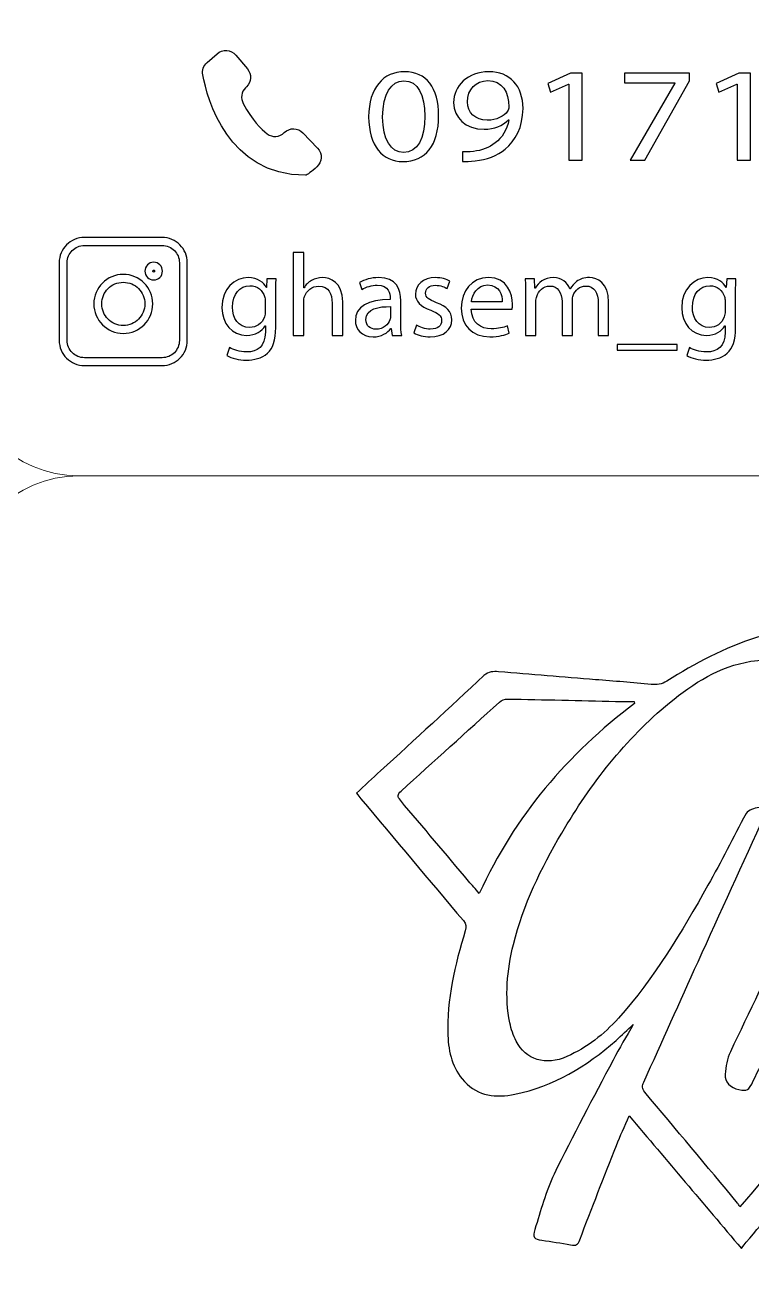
# Model space of a CAD drawing. Header units: millimetres. Extents: x -576 to 618, y 160 to 343.
# Drawn here: x 181.35 to 199.9, y 282.68 to 314.8 of the extents above; entities that cross this region are included whole.
import ezdxf

# ---------------------------------------------------------------- set-up
doc = ezdxf.new("R2010")
doc.units = ezdxf.units.MM
doc.header["$MEASUREMENT"] = 0
doc.layers.add('Layer 1', color=7, linetype='Continuous')

msp = doc.modelspace()

# ---------------------------------------------------------------- linework, layer by layer
at = {"layer": 'Layer 1', "color": 250, "lineweight": 18}
for points in [[(182.7217, 343.1001), (182.7217, 343.1001), (216.5517, 343.1001), (216.5517, 343.1001), (218.1957, 343.1001), (219.5367, 341.7591), (219.5367, 340.1151), (219.5367, 340.1151), (219.5367, 306.2851), (219.5367, 306.2851), (219.5367, 304.6411), (218.1957, 303.3001), (216.5517, 303.3001), (216.5517, 303.3001), (182.7217, 303.3001), (182.7217, 303.3001), (181.0777, 303.3001), (179.7367, 304.6411), (179.7367, 306.2851), (179.7367, 306.2851), (179.7367, 340.1151), (179.7367, 340.1151), (179.7367, 341.7591), (181.0777, 343.1001), (182.7217, 343.1001)], [(182.7217, 303.3001), (182.7217, 303.3001), (216.5517, 303.3001), (216.5517, 303.3001), (218.1957, 303.3001), (219.5367, 301.9591), (219.5367, 300.3151), (219.5367, 300.3151), (219.5367, 266.4851), (219.5367, 266.4851), (219.5367, 264.8411), (218.1957, 263.5001), (216.5517, 263.5001), (216.5517, 263.5001), (182.7217, 263.5001), (182.7217, 263.5001), (181.0777, 263.5001), (179.7367, 264.8411), (179.7367, 266.4851), (179.7367, 266.4851), (179.7367, 300.3151), (179.7367, 300.3151), (179.7367, 301.9591), (181.0777, 303.3001), (182.7217, 303.3001)]]:
    msp.add_open_spline(points, degree=3, knots=[0, 0, 0, 0, 0.125, 0.125, 0.125, 0.25, 0.25, 0.25, 0.375, 0.375, 0.375, 0.5, 0.5, 0.5, 0.625, 0.625, 0.625, 0.75, 0.75, 0.75, 0.875, 0.875, 0.875, 1, 1, 1, 1], dxfattribs=at)
at = {"layer": 'Layer 1', "color": 230}
for points, knots in [([(186.9781, 313.2016), (186.9781, 313.2016), (187.0074, 313.2304), (187.0074, 313.2304), (187.1313, 313.3527), (187.1407, 313.5498), (187.028, 313.6828), (187.028, 313.6828), (186.7285, 314.0381), (186.7285, 314.0381), (186.6077, 314.1811), (186.3934, 314.1967), (186.2533, 314.0734), (186.2533, 314.0734), (185.9956, 313.8463), (185.9956, 313.8463), (185.907, 313.7683), (185.8667, 313.65), (185.8886, 313.5337), (186.005, 312.909), (186.526, 310.972), (188.5057, 310.972), (188.5503, 310.972), (188.6779, 311.0753), (188.7984, 311.1824), (188.9394, 311.3084), (188.9488, 311.5253), (188.8187, 311.6619), (188.8187, 311.6619), (188.4455, 312.0541), (188.4455, 312.0541), (188.3166, 312.1898), (188.101, 312.1927), (187.9684, 312.06), (187.8502, 311.9417), (187.6639, 311.9284), (187.531, 312.0295), (187.3709, 312.1511), (187.1534, 312.3779), (186.921, 312.7998), (186.8486, 312.9312), (186.8714, 313.0966), (186.9781, 313.2016)], [0, 0, 0, 0, 0.0714286, 0.0714286, 0.0714286, 0.1428571, 0.1428571, 0.1428571, 0.2142857, 0.2142857, 0.2142857, 0.2857143, 0.2857143, 0.2857143, 0.3571429, 0.3571429, 0.3571429, 0.4285714, 0.4285714, 0.4285714, 0.5, 0.5, 0.5, 0.5714286, 0.5714286, 0.5714286, 0.6428571, 0.6428571, 0.6428571, 0.7142857, 0.7142857, 0.7142857, 0.7857143, 0.7857143, 0.7857143, 0.8571429, 0.8571429, 0.8571429, 0.9285714, 0.9285714, 0.9285714, 1, 1, 1, 1]), ([(191.9079, 312.4904), (191.9079, 311.7363), (191.5759, 311.3197), (190.9924, 311.3197), (190.478, 311.3197), (190.1295, 311.7259), (190.1213, 312.4601), (190.1213, 313.2039), (190.5023, 313.6136), (191.0371, 313.6136), (191.5922, 313.6136), (191.9079, 313.1971), (191.9079, 312.4904)], [0, 0, 0, 0, 0.25, 0.25, 0.25, 0.5, 0.5, 0.5, 0.75, 0.75, 0.75, 1, 1, 1, 1]), ([(192.5126, 311.569), (192.5897, 311.5621), (192.6789, 311.569), (192.8003, 311.579), (193.0068, 311.6034), (193.2015, 311.6748), (193.3513, 311.7943), (193.5258, 311.9275), (193.6512, 312.1219), (193.6998, 312.3846), (193.6998, 312.3846), (193.6877, 312.3846), (193.6877, 312.3846), (193.5419, 312.2345), (193.3314, 312.1459), (193.0677, 312.1459), (192.5937, 312.1459), (192.2898, 312.4464), (192.2898, 312.8251), (192.2898, 313.2448), (192.6505, 313.6136), (193.1894, 313.6136), (193.7282, 313.6136), (194.0605, 313.2448), (194.0605, 312.6785), (194.0605, 312.1902), (193.8658, 311.8489), (193.6066, 311.6373), (193.4041, 311.4701), (193.1245, 311.3677), (192.8408, 311.3403), (192.7114, 311.3232), (192.5978, 311.3197), (192.5126, 311.3232), (192.5126, 311.3232), (192.5126, 311.569), (192.5126, 311.569)], [0, 0, 0, 0, 0.0833333, 0.0833333, 0.0833333, 0.1666667, 0.1666667, 0.1666667, 0.25, 0.25, 0.25, 0.3333333, 0.3333333, 0.3333333, 0.4166667, 0.4166667, 0.4166667, 0.5, 0.5, 0.5, 0.5833333, 0.5833333, 0.5833333, 0.6666667, 0.6666667, 0.6666667, 0.75, 0.75, 0.75, 0.8333333, 0.8333333, 0.8333333, 0.9166667, 0.9166667, 0.9166667, 1, 1, 1, 1]), ([(195.2281, 313.2961), (195.2281, 313.2961), (195.22, 313.2961), (195.22, 313.2961), (195.22, 313.2961), (194.7623, 313.088), (194.7623, 313.088), (194.7623, 313.088), (194.6933, 313.3167), (194.6933, 313.3167), (194.6933, 313.3167), (195.2686, 313.576), (195.2686, 313.576), (195.2686, 313.576), (195.5725, 313.576), (195.5725, 313.576), (195.5725, 313.576), (195.5725, 311.3573), (195.5725, 311.3573), (195.5725, 311.3573), (195.2281, 311.3573), (195.2281, 311.3573), (195.2281, 311.3573), (195.2281, 313.2961), (195.2281, 313.2961)], [0, 0, 0, 0, 0.125, 0.125, 0.125, 0.25, 0.25, 0.25, 0.375, 0.375, 0.375, 0.5, 0.5, 0.5, 0.625, 0.625, 0.625, 0.75, 0.75, 0.75, 0.875, 0.875, 0.875, 1, 1, 1, 1]), ([(198.3124, 313.5761), (198.3124, 313.5761), (198.3124, 313.378), (198.3124, 313.378), (198.3124, 313.378), (197.1657, 311.3574), (197.1657, 311.3574), (197.1657, 311.3574), (196.7972, 311.3574), (196.7972, 311.3574), (196.7972, 311.3574), (197.9397, 313.3203), (197.9397, 313.3203), (197.9397, 313.3203), (197.9397, 313.3269), (197.9397, 313.3269), (197.9397, 313.3269), (196.6512, 313.3269), (196.6512, 313.3269), (196.6512, 313.3269), (196.6512, 313.5761), (196.6512, 313.5761), (196.6512, 313.5761), (198.3124, 313.5761), (198.3124, 313.5761)], [0, 0, 0, 0, 0.125, 0.125, 0.125, 0.25, 0.25, 0.25, 0.375, 0.375, 0.375, 0.5, 0.5, 0.5, 0.625, 0.625, 0.625, 0.75, 0.75, 0.75, 0.875, 0.875, 0.875, 1, 1, 1, 1]), ([(199.5246, 313.2961), (199.5246, 313.2961), (199.5164, 313.2961), (199.5164, 313.2961), (199.5164, 313.2961), (199.0587, 313.088), (199.0587, 313.088), (199.0587, 313.088), (198.9899, 313.3167), (198.9899, 313.3167), (198.9899, 313.3167), (199.5652, 313.576), (199.5652, 313.576), (199.5652, 313.576), (199.8691, 313.576), (199.8691, 313.576), (199.8691, 313.576), (199.8691, 311.3573), (199.8691, 311.3573), (199.8691, 311.3573), (199.5246, 311.3573), (199.5246, 311.3573), (199.5246, 311.3573), (199.5246, 313.2961), (199.5246, 313.2961)], [0, 0, 0, 0, 0.125, 0.125, 0.125, 0.25, 0.25, 0.25, 0.375, 0.375, 0.375, 0.5, 0.5, 0.5, 0.625, 0.625, 0.625, 0.75, 0.75, 0.75, 0.875, 0.875, 0.875, 1, 1, 1, 1]), ([(190.478, 312.4564), (190.478, 311.8795), (190.6885, 311.5521), (191.0128, 311.5521), (191.3772, 311.5521), (191.5516, 311.9103), (191.5516, 312.4769), (191.5516, 313.023), (191.3856, 313.3814), (191.0168, 313.3814), (190.7048, 313.3814), (190.478, 313.0607), (190.478, 312.4564)], [0, 0, 0, 0, 0.25, 0.25, 0.25, 0.5, 0.5, 0.5, 0.75, 0.75, 0.75, 1, 1, 1, 1]), ([(192.6425, 312.8457), (192.6425, 312.569), (192.8408, 312.3746), (193.1488, 312.3746), (193.3879, 312.3746), (193.5744, 312.4736), (193.6674, 312.6064), (193.6877, 312.6339), (193.6998, 312.6682), (193.6998, 312.716), (193.6998, 313.0947), (193.5339, 313.3852), (193.161, 313.3852), (192.8571, 313.3852), (192.6425, 313.1596), (192.6425, 312.8457)], [0, 0, 0, 0, 0.2, 0.2, 0.2, 0.4, 0.4, 0.4, 0.6, 0.6, 0.6, 0.8, 0.8, 0.8, 1, 1, 1, 1]), ([(184.8485, 306.1125), (184.8485, 306.1125), (182.8676, 306.1125), (182.8676, 306.1125), (182.6899, 306.1125), (182.5287, 306.1848), (182.4122, 306.3012), (182.2952, 306.4178), (182.223, 306.579), (182.223, 306.7569), (182.223, 306.7569), (182.223, 308.7382), (182.223, 308.7382), (182.223, 308.916), (182.2951, 309.077), (182.4117, 309.1937), (182.5288, 309.3107), (182.6899, 309.3829), (182.8676, 309.3829), (182.8676, 309.3829), (184.8485, 309.3829), (184.8485, 309.3829), (185.0263, 309.3829), (185.1874, 309.3107), (185.304, 309.1941), (185.421, 309.077), (185.4932, 308.916), (185.4932, 308.7382), (185.4932, 308.7382), (185.4932, 306.7569), (185.4932, 306.7569), (185.4932, 306.579), (185.4209, 306.4178), (185.3044, 306.3012), (185.1874, 306.1848), (185.0263, 306.1125), (184.8485, 306.1125)], [0, 0, 0, 0, 0.0833333, 0.0833333, 0.0833333, 0.1666667, 0.1666667, 0.1666667, 0.25, 0.25, 0.25, 0.3333333, 0.3333333, 0.3333333, 0.4166667, 0.4166667, 0.4166667, 0.5, 0.5, 0.5, 0.5833333, 0.5833333, 0.5833333, 0.6666667, 0.6666667, 0.6666667, 0.75, 0.75, 0.75, 0.8333333, 0.8333333, 0.8333333, 0.9166667, 0.9166667, 0.9166667, 1, 1, 1, 1]), ([(182.8676, 306.3142), (182.8676, 306.3142), (184.8485, 306.3142), (184.8485, 306.3142), (184.9711, 306.3142), (185.082, 306.3637), (185.162, 306.4436), (185.2419, 306.5239), (185.2915, 306.6346), (185.2915, 306.7569), (185.2915, 306.7569), (185.2915, 308.7382), (185.2915, 308.7382), (185.2915, 308.8608), (185.242, 308.9717), (185.1621, 309.0517), (185.082, 309.1317), (184.9711, 309.1812), (184.8485, 309.1812), (184.8485, 309.1812), (182.8676, 309.1812), (182.8676, 309.1812), (182.745, 309.1812), (182.6341, 309.1317), (182.5541, 309.0517), (182.4741, 308.9717), (182.4246, 308.8608), (182.4246, 308.7382), (182.4246, 308.7382), (182.4246, 306.7569), (182.4246, 306.7569), (182.4246, 306.6346), (182.4742, 306.5239), (182.5544, 306.4438), (182.6341, 306.3637), (182.745, 306.3142), (182.8676, 306.3142)], [0, 0, 0, 0, 0.0833333, 0.0833333, 0.0833333, 0.1666667, 0.1666667, 0.1666667, 0.25, 0.25, 0.25, 0.3333333, 0.3333333, 0.3333333, 0.4166667, 0.4166667, 0.4166667, 0.5, 0.5, 0.5, 0.5833333, 0.5833333, 0.5833333, 0.6666667, 0.6666667, 0.6666667, 0.75, 0.75, 0.75, 0.8333333, 0.8333333, 0.8333333, 0.9166667, 0.9166667, 0.9166667, 1, 1, 1, 1]), ([(188.1963, 309.0023), (188.1963, 309.0023), (188.4662, 309.0023), (188.4662, 309.0023), (188.4662, 309.0023), (188.4662, 308.099), (188.4662, 308.099), (188.4662, 308.099), (188.4721, 308.099), (188.4721, 308.099), (188.5152, 308.1742), (188.5826, 308.2401), (188.6653, 308.2847), (188.7451, 308.3296), (188.84, 308.3592), (188.9414, 308.3592), (189.1407, 308.3592), (189.4597, 308.2401), (189.4597, 307.7405), (189.4597, 307.7405), (189.4597, 306.8794), (189.4597, 306.8794), (189.4597, 306.8794), (189.1897, 306.8794), (189.1897, 306.8794), (189.1897, 306.8794), (189.1897, 307.7106), (189.1897, 307.7106), (189.1897, 307.9436), (189.1008, 308.1411), (188.8462, 308.1411), (188.6715, 308.1411), (188.5336, 308.0214), (188.4846, 307.8778), (188.4694, 307.8423), (188.4662, 307.8032), (188.4662, 307.7524), (188.4662, 307.7524), (188.4662, 306.8794), (188.4662, 306.8794), (188.4662, 306.8794), (188.1963, 306.8794), (188.1963, 306.8794), (188.1963, 306.8794), (188.1963, 309.0023), (188.1963, 309.0023)], [0, 0, 0, 0, 0.0666667, 0.0666667, 0.0666667, 0.1333333, 0.1333333, 0.1333333, 0.2, 0.2, 0.2, 0.2666667, 0.2666667, 0.2666667, 0.3333333, 0.3333333, 0.3333333, 0.4, 0.4, 0.4, 0.4666667, 0.4666667, 0.4666667, 0.5333333, 0.5333333, 0.5333333, 0.6, 0.6, 0.6, 0.6666667, 0.6666667, 0.6666667, 0.7333333, 0.7333333, 0.7333333, 0.8, 0.8, 0.8, 0.8666667, 0.8666667, 0.8666667, 0.9333333, 0.9333333, 0.9333333, 1, 1, 1, 1]), ([(184.8599, 308.5245), (184.8599, 308.4624), (184.8347, 308.4061), (184.794, 308.3654), (184.7534, 308.3247), (184.697, 308.2995), (184.6349, 308.2995), (184.5728, 308.2995), (184.5165, 308.3247), (184.4758, 308.3654), (184.4351, 308.4061), (184.4099, 308.4624), (184.4099, 308.5245), (184.4099, 308.5866), (184.4351, 308.6429), (184.4758, 308.6836), (184.5165, 308.7243), (184.5728, 308.7495), (184.6349, 308.7495), (184.697, 308.7495), (184.7534, 308.7243), (184.794, 308.6836), (184.8347, 308.6429), (184.8599, 308.5866), (184.8599, 308.5245)], [0, 0, 0, 0, 0.125, 0.125, 0.125, 0.25, 0.25, 0.25, 0.375, 0.375, 0.375, 0.5, 0.5, 0.5, 0.625, 0.625, 0.625, 0.75, 0.75, 0.75, 0.875, 0.875, 0.875, 1, 1, 1, 1]), ([(184.6115, 307.6887), (184.6115, 307.4814), (184.5271, 307.2932), (184.3907, 307.1569), (184.2548, 307.0204), (184.0666, 306.9361), (183.8588, 306.9361), (183.6511, 306.9361), (183.4628, 307.0205), (183.3267, 307.1565), (183.1905, 307.2927), (183.1063, 307.481), (183.1063, 307.6887), (183.1063, 307.8963), (183.1906, 308.0844), (183.3267, 308.2207), (183.4629, 308.3574), (183.6511, 308.4416), (183.8588, 308.4416), (184.0663, 308.4416), (184.2546, 308.3572), (184.391, 308.2207), (184.5272, 308.0844), (184.6115, 307.8963), (184.6115, 307.6887)], [0, 0, 0, 0, 0.125, 0.125, 0.125, 0.25, 0.25, 0.25, 0.375, 0.375, 0.375, 0.5, 0.5, 0.5, 0.625, 0.625, 0.625, 0.75, 0.75, 0.75, 0.875, 0.875, 0.875, 1, 1, 1, 1]), ([(184.6515, 308.508), (184.6556, 308.5121), (184.6583, 308.5181), (184.6583, 308.5245), (184.6583, 308.531), (184.6556, 308.5369), (184.6515, 308.5411), (184.6473, 308.5452), (184.6414, 308.5479), (184.6349, 308.5479), (184.6285, 308.5479), (184.6225, 308.5452), (184.6184, 308.5411), (184.6142, 308.5369), (184.6116, 308.531), (184.6116, 308.5245), (184.6116, 308.5181), (184.6142, 308.5121), (184.6184, 308.508), (184.6225, 308.5038), (184.6285, 308.5012), (184.6349, 308.5012), (184.6414, 308.5012), (184.6473, 308.5038), (184.6515, 308.508)], [0, 0, 0, 0, 0.125, 0.125, 0.125, 0.25, 0.25, 0.25, 0.375, 0.375, 0.375, 0.5, 0.5, 0.5, 0.625, 0.625, 0.625, 0.75, 0.75, 0.75, 0.875, 0.875, 0.875, 1, 1, 1, 1]), ([(187.7606, 308.3265), (187.7546, 308.2219), (187.7484, 308.1052), (187.7484, 307.9289), (187.7484, 307.9289), (187.7484, 307.0887), (187.7484, 307.0887), (187.7484, 306.757), (187.681, 306.5533), (187.5369, 306.4278), (187.3927, 306.2965), (187.1843, 306.2544), (186.9971, 306.2544), (186.8192, 306.2544), (186.6232, 306.2965), (186.5035, 306.3742), (186.5035, 306.3742), (186.5712, 306.5745), (186.5712, 306.5745), (186.6692, 306.5146), (186.8223, 306.4609), (187.0065, 306.4609), (187.2822, 306.4609), (187.4848, 306.6013), (187.4848, 306.9664), (187.4848, 306.9664), (187.4848, 307.1274), (187.4848, 307.1274), (187.4848, 307.1274), (187.4785, 307.1274), (187.4785, 307.1274), (187.3958, 306.9932), (187.2364, 306.8855), (187.0065, 306.8855), (186.6383, 306.8855), (186.3749, 307.1904), (186.3749, 307.5911), (186.3749, 308.0815), (186.7028, 308.3595), (187.0433, 308.3595), (187.3006, 308.3595), (187.4417, 308.2279), (187.5063, 308.1084), (187.5063, 308.1084), (187.5122, 308.1084), (187.5122, 308.1084), (187.5122, 308.1084), (187.5247, 308.3265), (187.5247, 308.3265), (187.5247, 308.3265), (187.7606, 308.3265), (187.7606, 308.3265)], [0, 0, 0, 0, 0.0588235, 0.0588235, 0.0588235, 0.1176471, 0.1176471, 0.1176471, 0.1764706, 0.1764706, 0.1764706, 0.2352941, 0.2352941, 0.2352941, 0.2941176, 0.2941176, 0.2941176, 0.3529412, 0.3529412, 0.3529412, 0.4117647, 0.4117647, 0.4117647, 0.4705882, 0.4705882, 0.4705882, 0.5294118, 0.5294118, 0.5294118, 0.5882353, 0.5882353, 0.5882353, 0.6470588, 0.6470588, 0.6470588, 0.7058824, 0.7058824, 0.7058824, 0.7647059, 0.7647059, 0.7647059, 0.8235294, 0.8235294, 0.8235294, 0.8823529, 0.8823529, 0.8823529, 0.9411765, 0.9411765, 0.9411765, 1, 1, 1, 1]), ([(190.72, 306.8794), (190.72, 306.8794), (190.6985, 307.062), (190.6985, 307.062), (190.6985, 307.062), (190.6891, 307.062), (190.6891, 307.062), (190.6064, 306.9484), (190.447, 306.8465), (190.2355, 306.8465), (189.935, 306.8465), (189.7818, 307.0526), (189.7818, 307.2621), (189.7818, 307.6118), (190.1007, 307.8033), (190.6738, 307.8002), (190.6738, 307.8002), (190.6738, 307.8302), (190.6738, 307.8302), (190.6738, 307.9497), (190.6401, 308.165), (190.3366, 308.165), (190.1986, 308.165), (190.0548, 308.1232), (189.9503, 308.0573), (189.9503, 308.0573), (189.8891, 308.2308), (189.8891, 308.2308), (190.0117, 308.3085), (190.1896, 308.3594), (190.3765, 308.3594), (190.8301, 308.3594), (190.9406, 308.0573), (190.9406, 307.7675), (190.9406, 307.7675), (190.9406, 307.2261), (190.9406, 307.2261), (190.9406, 307.1007), (190.9469, 306.9781), (190.9653, 306.8794), (190.9653, 306.8794), (190.72, 306.8794), (190.72, 306.8794)], [0, 0, 0, 0, 0.0714286, 0.0714286, 0.0714286, 0.1428571, 0.1428571, 0.1428571, 0.2142857, 0.2142857, 0.2142857, 0.2857143, 0.2857143, 0.2857143, 0.3571429, 0.3571429, 0.3571429, 0.4285714, 0.4285714, 0.4285714, 0.5, 0.5, 0.5, 0.5714286, 0.5714286, 0.5714286, 0.6428571, 0.6428571, 0.6428571, 0.7142857, 0.7142857, 0.7142857, 0.7857143, 0.7857143, 0.7857143, 0.8571429, 0.8571429, 0.8571429, 0.9285714, 0.9285714, 0.9285714, 1, 1, 1, 1]), ([(191.3395, 307.1485), (191.4191, 307.0976), (191.5605, 307.044), (191.6953, 307.044), (191.8915, 307.044), (191.9832, 307.1397), (191.9832, 307.259), (191.9832, 307.3847), (191.9068, 307.4536), (191.7075, 307.5251), (191.4406, 307.618), (191.315, 307.7616), (191.315, 307.9351), (191.315, 308.1682), (191.508, 308.3594), (191.827, 308.3594), (191.9773, 308.3594), (192.109, 308.3176), (192.1917, 308.2699), (192.1917, 308.2699), (192.1246, 308.0783), (192.1246, 308.0783), (192.0662, 308.1145), (191.9589, 308.1622), (191.8207, 308.1622), (191.6616, 308.1622), (191.5727, 308.0724), (191.5727, 307.9647), (191.5727, 307.8449), (191.6616, 307.7916), (191.8547, 307.7195), (192.1121, 307.6237), (192.2438, 307.4983), (192.2438, 307.2833), (192.2438, 307.029), (192.0416, 306.8496), (191.689, 306.8496), (191.5264, 306.8496), (191.3764, 306.8883), (191.2722, 306.9482), (191.2722, 306.9482), (191.3395, 307.1485), (191.3395, 307.1485)], [0, 0, 0, 0, 0.0714286, 0.0714286, 0.0714286, 0.1428571, 0.1428571, 0.1428571, 0.2142857, 0.2142857, 0.2142857, 0.2857143, 0.2857143, 0.2857143, 0.3571429, 0.3571429, 0.3571429, 0.4285714, 0.4285714, 0.4285714, 0.5, 0.5, 0.5, 0.5714286, 0.5714286, 0.5714286, 0.6428571, 0.6428571, 0.6428571, 0.7142857, 0.7142857, 0.7142857, 0.7857143, 0.7857143, 0.7857143, 0.8571429, 0.8571429, 0.8571429, 0.9285714, 0.9285714, 0.9285714, 1, 1, 1, 1]), ([(192.741, 307.5552), (192.7469, 307.1994), (192.9799, 307.0528), (193.2499, 307.0528), (193.4429, 307.0528), (193.5597, 307.0859), (193.6608, 307.1274), (193.6608, 307.1274), (193.7069, 306.9392), (193.7069, 306.9392), (193.6118, 306.8974), (193.4492, 306.8496), (193.2133, 306.8496), (192.7563, 306.8496), (192.4836, 307.1423), (192.4836, 307.5791), (192.4836, 308.0157), (192.7469, 308.3595), (193.1793, 308.3595), (193.6639, 308.3595), (193.7925, 307.9439), (193.7925, 307.6777), (193.7925, 307.6238), (193.7865, 307.582), (193.7834, 307.5552), (193.7834, 307.5552), (192.741, 307.5552), (192.741, 307.5552)], [0, 0, 0, 0, 0.1111111, 0.1111111, 0.1111111, 0.2222222, 0.2222222, 0.2222222, 0.3333333, 0.3333333, 0.3333333, 0.4444444, 0.4444444, 0.4444444, 0.5555556, 0.5555556, 0.5555556, 0.6666667, 0.6666667, 0.6666667, 0.7777778, 0.7777778, 0.7777778, 0.8888889, 0.8888889, 0.8888889, 1, 1, 1, 1]), ([(194.127, 307.9349), (194.127, 308.0844), (194.1239, 308.207), (194.1148, 308.3265), (194.1148, 308.3265), (194.3506, 308.3265), (194.3506, 308.3265), (194.3506, 308.3265), (194.3632, 308.0934), (194.3632, 308.0934), (194.3632, 308.0934), (194.3722, 308.0934), (194.3722, 308.0934), (194.4552, 308.2307), (194.5932, 308.3593), (194.8383, 308.3593), (195.0405, 308.3593), (195.194, 308.2401), (195.2583, 308.0694), (195.2583, 308.0694), (195.2645, 308.0694), (195.2645, 308.0694), (195.3104, 308.15), (195.3688, 308.2129), (195.4299, 308.2579), (195.5188, 308.3234), (195.6172, 308.3593), (195.7581, 308.3593), (195.9544, 308.3593), (196.2456, 308.2338), (196.2456, 307.7318), (196.2456, 307.7318), (196.2456, 306.8794), (196.2456, 306.8794), (196.2456, 306.8794), (195.9819, 306.8794), (195.9819, 306.8794), (195.9819, 306.8794), (195.9819, 307.6987), (195.9819, 307.6987), (195.9819, 307.9768), (195.8776, 308.1443), (195.6602, 308.1443), (195.5067, 308.1443), (195.3872, 308.0336), (195.3413, 307.905), (195.3288, 307.8691), (195.3198, 307.8214), (195.3198, 307.7733), (195.3198, 307.7733), (195.3198, 306.8794), (195.3198, 306.8794), (195.3198, 306.8794), (195.0562, 306.8794), (195.0562, 306.8794), (195.0562, 306.8794), (195.0562, 307.7465), (195.0562, 307.7465), (195.0562, 307.9768), (194.9519, 308.1443), (194.7463, 308.1443), (194.5775, 308.1443), (194.4552, 308.0126), (194.4121, 307.881), (194.3969, 307.8423), (194.3906, 307.7973), (194.3906, 307.7524), (194.3906, 307.7524), (194.3906, 306.8794), (194.3906, 306.8794), (194.3906, 306.8794), (194.127, 306.8794), (194.127, 306.8794), (194.127, 306.8794), (194.127, 307.9349), (194.127, 307.9349)], [0, 0, 0, 0, 0.04, 0.04, 0.04, 0.08, 0.08, 0.08, 0.12, 0.12, 0.12, 0.16, 0.16, 0.16, 0.2, 0.2, 0.2, 0.24, 0.24, 0.24, 0.28, 0.28, 0.28, 0.32, 0.32, 0.32, 0.36, 0.36, 0.36, 0.4, 0.4, 0.4, 0.44, 0.44, 0.44, 0.48, 0.48, 0.48, 0.52, 0.52, 0.52, 0.56, 0.56, 0.56, 0.6, 0.6, 0.6, 0.64, 0.64, 0.64, 0.68, 0.68, 0.68, 0.72, 0.72, 0.72, 0.76, 0.76, 0.76, 0.8, 0.8, 0.8, 0.84, 0.84, 0.84, 0.88, 0.88, 0.88, 0.92, 0.92, 0.92, 0.96, 0.96, 0.96, 1, 1, 1, 1]), ([(199.4964, 308.3265), (199.4905, 308.2219), (199.4842, 308.1052), (199.4842, 307.9289), (199.4842, 307.9289), (199.4842, 307.0887), (199.4842, 307.0887), (199.4842, 306.757), (199.4168, 306.5533), (199.2727, 306.4278), (199.1285, 306.2965), (198.9201, 306.2544), (198.7329, 306.2544), (198.555, 306.2544), (198.3591, 306.2965), (198.2393, 306.3742), (198.2393, 306.3742), (198.307, 306.5745), (198.307, 306.5745), (198.4049, 306.5146), (198.5582, 306.4609), (198.7423, 306.4609), (199.018, 306.4609), (199.2206, 306.6013), (199.2206, 306.9664), (199.2206, 306.9664), (199.2206, 307.1274), (199.2206, 307.1274), (199.2206, 307.1274), (199.2143, 307.1274), (199.2143, 307.1274), (199.1317, 306.9932), (198.9722, 306.8855), (198.7423, 306.8855), (198.3741, 306.8855), (198.1108, 307.1904), (198.1108, 307.5911), (198.1108, 308.0815), (198.4386, 308.3595), (198.7791, 308.3595), (199.0365, 308.3595), (199.1775, 308.2279), (199.2421, 308.1084), (199.2421, 308.1084), (199.248, 308.1084), (199.248, 308.1084), (199.248, 308.1084), (199.2605, 308.3265), (199.2605, 308.3265), (199.2605, 308.3265), (199.4964, 308.3265), (199.4964, 308.3265)], [0, 0, 0, 0, 0.0588235, 0.0588235, 0.0588235, 0.1176471, 0.1176471, 0.1176471, 0.1764706, 0.1764706, 0.1764706, 0.2352941, 0.2352941, 0.2352941, 0.2941176, 0.2941176, 0.2941176, 0.3529412, 0.3529412, 0.3529412, 0.4117647, 0.4117647, 0.4117647, 0.4705882, 0.4705882, 0.4705882, 0.5294118, 0.5294118, 0.5294118, 0.5882353, 0.5882353, 0.5882353, 0.6470588, 0.6470588, 0.6470588, 0.7058824, 0.7058824, 0.7058824, 0.7647059, 0.7647059, 0.7647059, 0.8235294, 0.8235294, 0.8235294, 0.8823529, 0.8823529, 0.8823529, 0.9411765, 0.9411765, 0.9411765, 1, 1, 1, 1]), ([(184.2487, 307.2992), (184.3483, 307.3985), (184.4098, 307.5364), (184.4098, 307.6887), (184.4098, 307.8412), (184.3481, 307.9793), (184.2484, 308.079), (184.1491, 308.1784), (184.0112, 308.24), (183.8588, 308.24), (183.7067, 308.24), (183.5689, 308.1783), (183.4692, 308.0786), (183.3696, 307.9792), (183.3079, 307.8412), (183.3079, 307.6887), (183.3079, 307.5367), (183.3696, 307.3988), (183.4693, 307.2991), (183.5689, 307.1995), (183.7067, 307.1378), (183.8588, 307.1378), (184.011, 307.1378), (184.1488, 307.1995), (184.2487, 307.2992)], [0, 0, 0, 0, 0.125, 0.125, 0.125, 0.25, 0.25, 0.25, 0.375, 0.375, 0.375, 0.5, 0.5, 0.5, 0.625, 0.625, 0.625, 0.75, 0.75, 0.75, 0.875, 0.875, 0.875, 1, 1, 1, 1]), ([(187.4816, 307.7555), (187.4816, 307.8004), (187.4785, 307.8394), (187.4664, 307.8752), (187.417, 308.0275), (187.2853, 308.153), (187.0891, 308.153), (186.8317, 308.153), (186.6477, 307.9408), (186.6477, 307.606), (186.6477, 307.3218), (186.7949, 307.0859), (187.086, 307.0859), (187.2516, 307.0859), (187.4021, 307.1876), (187.4601, 307.3548), (187.4754, 307.3995), (187.4816, 307.4504), (187.4816, 307.4953), (187.4816, 307.4953), (187.4816, 307.7555), (187.4816, 307.7555)], [0, 0, 0, 0, 0.1428571, 0.1428571, 0.1428571, 0.2857143, 0.2857143, 0.2857143, 0.4285714, 0.4285714, 0.4285714, 0.5714286, 0.5714286, 0.5714286, 0.7142857, 0.7142857, 0.7142857, 0.8571429, 0.8571429, 0.8571429, 1, 1, 1, 1]), ([(193.5319, 307.7435), (193.535, 307.9108), (193.4614, 308.171), (193.1578, 308.171), (192.8851, 308.171), (192.7653, 307.9258), (192.744, 307.7435), (192.744, 307.7435), (193.5319, 307.7435), (193.5319, 307.7435)], [0, 0, 0, 0, 0.3333333, 0.3333333, 0.3333333, 0.6666667, 0.6666667, 0.6666667, 1, 1, 1, 1]), ([(199.2175, 307.7555), (199.2175, 307.8004), (199.2143, 307.8394), (199.2022, 307.8752), (199.1528, 308.0275), (199.0212, 308.153), (198.825, 308.153), (198.5675, 308.153), (198.3834, 307.9408), (198.3834, 307.606), (198.3834, 307.3218), (198.5307, 307.0859), (198.8219, 307.0859), (198.9875, 307.0859), (199.1379, 307.1876), (199.1959, 307.3548), (199.2112, 307.3995), (199.2175, 307.4504), (199.2175, 307.4953), (199.2175, 307.4953), (199.2175, 307.7555), (199.2175, 307.7555)], [0, 0, 0, 0, 0.1428571, 0.1428571, 0.1428571, 0.2857143, 0.2857143, 0.2857143, 0.4285714, 0.4285714, 0.4285714, 0.5714286, 0.5714286, 0.5714286, 0.7142857, 0.7142857, 0.7142857, 0.8571429, 0.8571429, 0.8571429, 1, 1, 1, 1]), ([(190.6801, 307.618), (190.3859, 307.624), (190.0514, 307.5731), (190.0514, 307.292), (190.0514, 307.1216), (190.1681, 307.0408), (190.306, 307.0408), (190.4992, 307.0408), (190.6217, 307.1603), (190.6648, 307.2832), (190.6738, 307.3101), (190.6801, 307.3397), (190.6801, 307.3665), (190.6801, 307.3665), (190.6801, 307.618), (190.6801, 307.618)], [0, 0, 0, 0, 0.2, 0.2, 0.2, 0.4, 0.4, 0.4, 0.6, 0.6, 0.6, 0.8, 0.8, 0.8, 1, 1, 1, 1]), ([(197.9938, 306.5055), (197.9938, 306.5055), (196.4606, 306.5055), (196.4606, 306.5055), (196.4606, 306.5055), (196.4606, 306.655), (196.4606, 306.655), (196.4606, 306.655), (197.9938, 306.655), (197.9938, 306.655), (197.9938, 306.655), (197.9938, 306.5055), (197.9938, 306.5055)], [0, 0, 0, 0, 0.25, 0.25, 0.25, 0.5, 0.5, 0.5, 0.75, 0.75, 0.75, 1, 1, 1, 1]), ([(210.4465, 296.5233), (210.357, 296.7854), (210.2911, 297.045), (210.1819, 297.2846), (209.8147, 298.0918), (209.1751, 298.5398), (208.2958, 298.6156), (207.659, 298.6706), (207.0424, 298.5566), (206.4605, 298.2824), (206.4093, 298.2584), (206.3619, 298.2268), (206.3133, 298.1982), (206.2986, 298.1894), (206.2855, 298.1785), (206.2125, 298.1257), (206.3251, 298.0385), (206.4262, 297.9697), (206.5157, 297.8884), (207.4368, 297.0484), (208.3566, 296.2069), (209.2762, 295.3648), (209.4555, 295.2004), (209.4549, 295.1991), (209.302, 295.0184), (207.5189, 292.9118), (205.7351, 290.8054), (203.952, 288.6986), (203.786, 288.5021), (203.6228, 288.3033), (203.458, 288.1058), (203.4709, 288.088), (203.4839, 288.0706), (203.497, 288.0528), (203.8178, 288.2375), (204.1554, 288.3978), (204.4546, 288.6116), (204.9801, 288.9863), (205.4808, 289.3954), (205.995, 289.7853), (206.0587, 289.8337), (206.1438, 289.8537), (206.219, 289.8868), (206.2296, 289.8687), (206.2402, 289.8506), (206.2508, 289.8325), (206.1207, 289.712), (205.991, 289.5913), (205.8605, 289.4708), (205.043, 288.7145), (204.132, 288.1021), (203.1176, 287.6353), (202.937, 287.5523), (202.8072, 287.3464), (202.6693, 287.1838), (201.6974, 286.039), (200.7289, 284.8906), (199.7597, 283.7433), (199.7233, 283.7002), (199.6886, 283.6553), (199.6337, 283.5869), (198.6727, 284.7214), (197.7336, 285.8294), (196.7713, 286.9654), (196.6534, 286.6964), (196.5404, 286.4587), (196.4443, 286.2147), (196.1289, 285.4141), (195.8163, 284.6119), (195.5108, 283.8072), (195.463, 283.6808), (195.4122, 283.644), (195.2767, 283.6734), (195.0337, 283.7261), (194.7857, 283.7551), (194.5398, 283.7938), (194.3469, 283.8241), (194.3008, 283.8687), (194.3642, 284.0709), (194.5123, 284.5455), (194.6393, 285.0346), (194.8546, 285.4796), (195.3302, 286.4631), (195.8524, 287.4247), (196.361, 288.3919), (196.5214, 288.6974), (196.6995, 288.9935), (196.874, 289.3017), (196.7223, 289.1598), (196.5825, 289.0213), (196.4347, 288.8914), (195.6823, 288.2309), (194.845, 287.7257), (193.8527, 287.5196), (193.3754, 287.4203), (192.917, 287.4668), (192.5648, 287.8462), (192.2615, 288.1726), (192.1588, 288.5885), (192.1435, 289.0219), (192.1108, 289.9405), (192.3201, 290.8216), (192.5869, 291.6911), (192.6193, 291.7969), (192.6103, 291.8646), (192.5392, 291.9489), (191.6652, 292.9835), (190.795, 294.0216), (189.9242, 295.0587), (189.8884, 295.1015), (189.8549, 295.1461), (189.8116, 295.201), (190.0209, 295.395), (190.2228, 295.5835), (190.4259, 295.7707), (191.3061, 296.5801), (192.1888, 297.387), (193.0643, 298.2016), (193.1816, 298.3108), (193.302, 298.3111), (193.4387, 298.2999), (194.2627, 298.2328), (195.0868, 298.1666), (195.9108, 298.0989), (196.3847, 298.0603), (196.8587, 298.0225), (197.3317, 297.977), (197.4777, 297.9629), (197.6028, 297.977), (197.7332, 298.0603), (198.4512, 298.5201), (199.2062, 298.9073), (200.0187, 299.1744), (200.4671, 299.3217), (200.9229, 299.4297), (201.4025, 299.3982), (201.7227, 299.377), (201.9972, 299.1985), (201.9978, 298.9279), (201.9988, 298.7308), (201.9288, 298.5161), (201.8322, 298.3411), (201.7517, 298.1954), (201.5873, 298.0959), (201.4247, 297.942), (201.3345, 298.0465), (201.2599, 298.1539), (201.1657, 298.2384), (200.7957, 298.5701), (200.355, 298.645), (199.8789, 298.5682), (199.0721, 298.4388), (198.4125, 298.0125), (197.7991, 297.508), (196.6687, 296.5785), (195.7879, 295.4391), (195.049, 294.1844), (194.5214, 293.2884), (194.0668, 292.3594), (193.8171, 291.3426), (193.6549, 290.6808), (193.5866, 290.0132), (193.7245, 289.3389), (193.7573, 289.18), (193.8144, 289.0219), (193.8858, 288.8755), (194.1189, 288.3994), (194.6493, 288.2393), (195.1832, 288.4818), (195.6908, 288.7123), (196.1248, 289.0478), (196.4958, 289.4608), (197.4147, 290.4846), (198.1092, 291.6615), (198.7804, 292.8518), (199.1195, 293.453), (199.4262, 294.0728), (199.7529, 294.6815), (199.7788, 294.7302), (199.8415, 294.7719), (199.8961, 294.7894), (200.0178, 294.8284), (200.1448, 294.8499), (200.3117, 294.8883), (200.2811, 294.7876), (200.2686, 294.719), (200.2402, 294.6575), (199.6702, 293.4048), (199.0961, 292.1539), (198.5273, 290.9005), (198.064, 289.879), (197.6065, 288.8543), (197.1458, 287.8315), (197.1039, 287.7389), (197.0896, 287.6624), (197.1672, 287.5707), (197.9607, 286.6306), (198.7492, 285.6867), (199.5385, 284.7436), (199.5567, 284.7221), (199.5679, 284.6949), (199.5981, 284.6431), (200.4767, 285.683), (201.3301, 286.6931), (202.1975, 287.7195), (201.727, 287.8977), (201.7981, 288.2702), (201.8552, 288.6172), (201.9698, 289.307), (202.2705, 289.9317), (202.5747, 290.5538), (202.8088, 291.0321), (203.039, 291.5127), (203.2681, 291.9935), (203.2999, 292.0608), (203.3145, 292.1367), (203.3463, 292.2375), (203.0493, 292.185), (202.8374, 292.0478), (202.6372, 291.893), (201.7866, 291.2353), (201.1525, 290.4044), (200.6905, 289.4381), (200.4387, 288.9118), (200.1904, 288.3839), (199.9379, 287.8578), (199.8218, 287.615), (199.7832, 287.5941), (199.5728, 287.6397), (199.3545, 287.6861), (199.1997, 287.8331), (199.2178, 288.0306), (199.2353, 288.2247), (199.2699, 288.4297), (199.3532, 288.6028), (199.8418, 289.6191), (200.3117, 290.6465), (200.8549, 291.6331), (201.551, 292.8983), (202.2843, 294.1451), (203.0506, 295.3691), (203.6792, 296.3732), (204.4496, 297.269), (205.4387, 297.9476), (206.4846, 298.6653), (207.6387, 298.9217), (208.8824, 298.6643), (209.5435, 298.5276), (210.0443, 298.1165), (210.4184, 297.5623), (210.5429, 297.3776), (210.644, 297.1704), (210.7183, 296.9601), (210.7863, 296.767), (210.6515, 296.5766), (210.4465, 296.5233)], [0, 0, 0, 0, 0.0117647, 0.0117647, 0.0117647, 0.0235294, 0.0235294, 0.0235294, 0.0352941, 0.0352941, 0.0352941, 0.0470588, 0.0470588, 0.0470588, 0.0588235, 0.0588235, 0.0588235, 0.0705882, 0.0705882, 0.0705882, 0.0823529, 0.0823529, 0.0823529, 0.0941176, 0.0941176, 0.0941176, 0.1058824, 0.1058824, 0.1058824, 0.1176471, 0.1176471, 0.1176471, 0.1294118, 0.1294118, 0.1294118, 0.1411765, 0.1411765, 0.1411765, 0.1529412, 0.1529412, 0.1529412, 0.1647059, 0.1647059, 0.1647059, 0.1764706, 0.1764706, 0.1764706, 0.1882353, 0.1882353, 0.1882353, 0.2, 0.2, 0.2, 0.2117647, 0.2117647, 0.2117647, 0.2235294, 0.2235294, 0.2235294, 0.2352941, 0.2352941, 0.2352941, 0.2470588, 0.2470588, 0.2470588, 0.2588235, 0.2588235, 0.2588235, 0.2705882, 0.2705882, 0.2705882, 0.2823529, 0.2823529, 0.2823529, 0.2941176, 0.2941176, 0.2941176, 0.3058824, 0.3058824, 0.3058824, 0.3176471, 0.3176471, 0.3176471, 0.3294118, 0.3294118, 0.3294118, 0.3411765, 0.3411765, 0.3411765, 0.3529412, 0.3529412, 0.3529412, 0.3647059, 0.3647059, 0.3647059, 0.3764706, 0.3764706, 0.3764706, 0.3882353, 0.3882353, 0.3882353, 0.4, 0.4, 0.4, 0.4117647, 0.4117647, 0.4117647, 0.4235294, 0.4235294, 0.4235294, 0.4352941, 0.4352941, 0.4352941, 0.4470588, 0.4470588, 0.4470588, 0.4588235, 0.4588235, 0.4588235, 0.4705882, 0.4705882, 0.4705882, 0.4823529, 0.4823529, 0.4823529, 0.4941176, 0.4941176, 0.4941176, 0.5058824, 0.5058824, 0.5058824, 0.5176471, 0.5176471, 0.5176471, 0.5294118, 0.5294118, 0.5294118, 0.5411765, 0.5411765, 0.5411765, 0.5529412, 0.5529412, 0.5529412, 0.5647059, 0.5647059, 0.5647059, 0.5764706, 0.5764706, 0.5764706, 0.5882353, 0.5882353, 0.5882353, 0.6, 0.6, 0.6, 0.6117647, 0.6117647, 0.6117647, 0.6235294, 0.6235294, 0.6235294, 0.6352941, 0.6352941, 0.6352941, 0.6470588, 0.6470588, 0.6470588, 0.6588235, 0.6588235, 0.6588235, 0.6705882, 0.6705882, 0.6705882, 0.6823529, 0.6823529, 0.6823529, 0.6941176, 0.6941176, 0.6941176, 0.7058824, 0.7058824, 0.7058824, 0.7176471, 0.7176471, 0.7176471, 0.7294118, 0.7294118, 0.7294118, 0.7411765, 0.7411765, 0.7411765, 0.7529412, 0.7529412, 0.7529412, 0.7647059, 0.7647059, 0.7647059, 0.7764706, 0.7764706, 0.7764706, 0.7882353, 0.7882353, 0.7882353, 0.8, 0.8, 0.8, 0.8117647, 0.8117647, 0.8117647, 0.8235294, 0.8235294, 0.8235294, 0.8352941, 0.8352941, 0.8352941, 0.8470588, 0.8470588, 0.8470588, 0.8588235, 0.8588235, 0.8588235, 0.8705882, 0.8705882, 0.8705882, 0.8823529, 0.8823529, 0.8823529, 0.8941176, 0.8941176, 0.8941176, 0.9058824, 0.9058824, 0.9058824, 0.9176471, 0.9176471, 0.9176471, 0.9294118, 0.9294118, 0.9294118, 0.9411765, 0.9411765, 0.9411765, 0.9529412, 0.9529412, 0.9529412, 0.9647059, 0.9647059, 0.9647059, 0.9764706, 0.9764706, 0.9764706, 0.9882353, 0.9882353, 0.9882353, 1, 1, 1, 1]), ([(196.9079, 297.494), (196.9079, 297.494), (196.8942, 297.5448), (196.8942, 297.5448), (196.7376, 297.5448), (196.5809, 297.5417), (196.4247, 297.5451), (195.5064, 297.5654), (194.5885, 297.5888), (193.6705, 297.6044), (193.5994, 297.6053), (193.5111, 297.572), (193.4577, 297.5245), (192.6191, 296.7707), (191.7859, 296.0107), (190.9482, 295.2559), (190.8568, 295.1736), (190.8493, 295.1155), (190.9308, 295.02), (191.5142, 294.3339), (192.0927, 293.6434), (192.6736, 292.9551), (192.7563, 292.8571), (192.8421, 292.7619), (192.9454, 292.6443), (193.8465, 294.6253), (195.2056, 296.2003), (196.9079, 297.494)], [0, 0, 0, 0, 0.1111111, 0.1111111, 0.1111111, 0.2222222, 0.2222222, 0.2222222, 0.3333333, 0.3333333, 0.3333333, 0.4444444, 0.4444444, 0.4444444, 0.5555556, 0.5555556, 0.5555556, 0.6666667, 0.6666667, 0.6666667, 0.7777778, 0.7777778, 0.7777778, 0.8888889, 0.8888889, 0.8888889, 1, 1, 1, 1])]:
    msp.add_open_spline(points, degree=3, knots=knots, dxfattribs=at)

doc.saveas('drawing.dxf')
